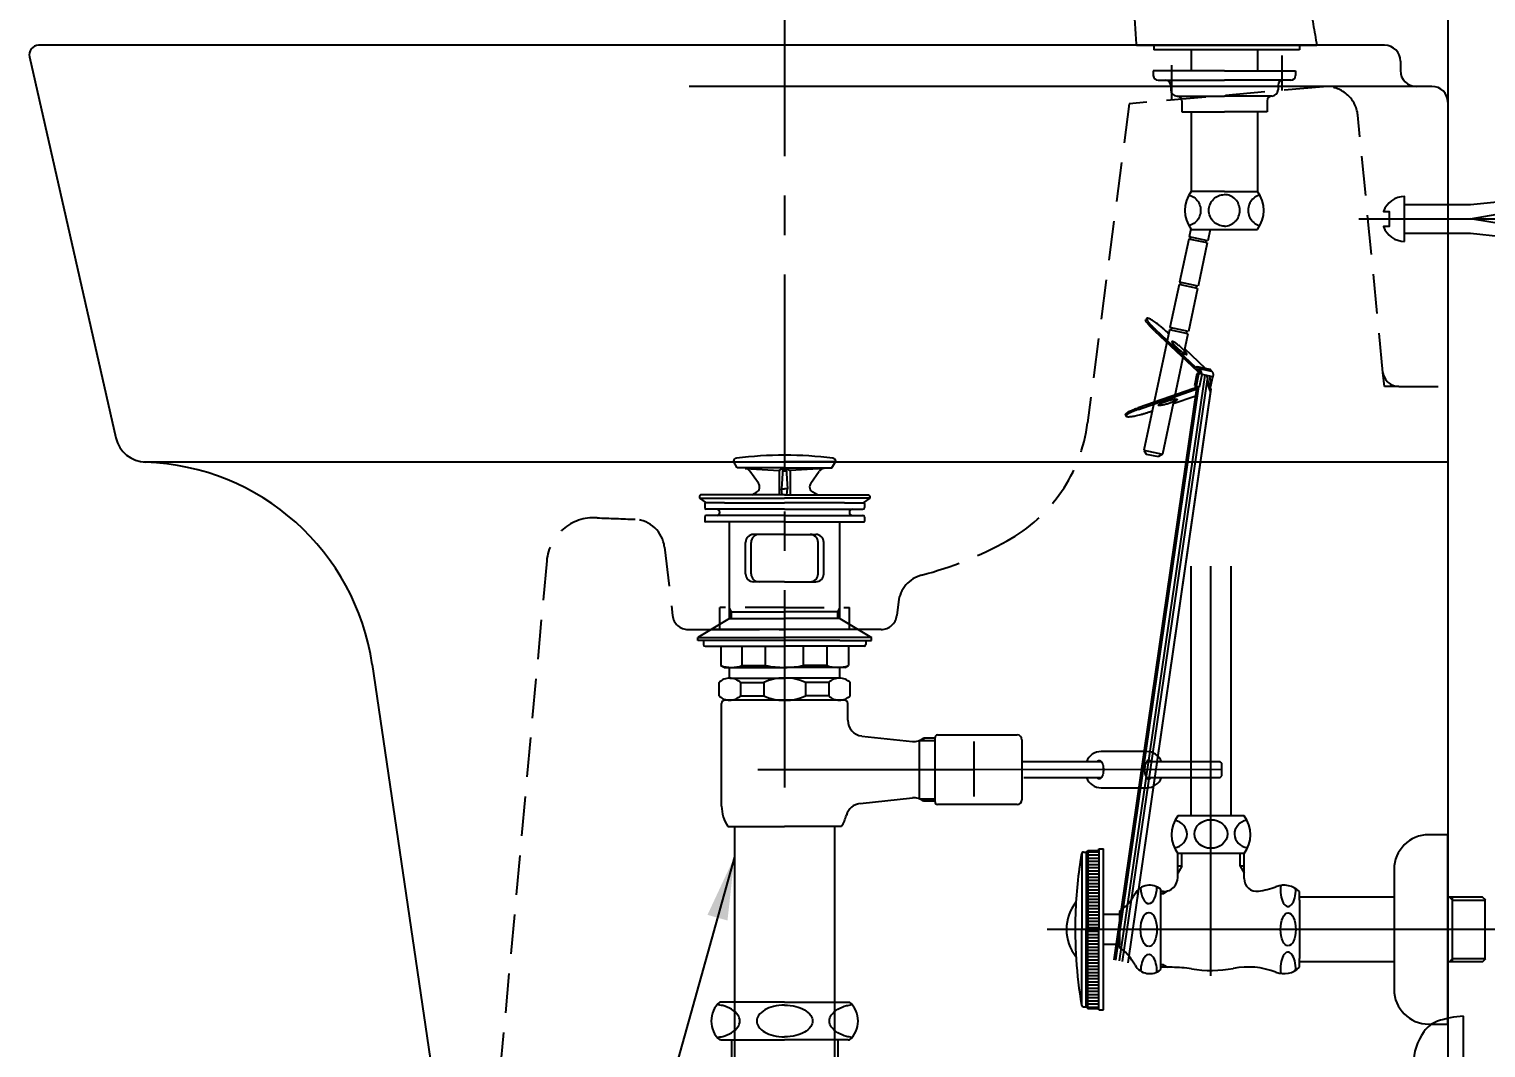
# Model space of a CAD drawing. Extents: x 0 to 3100, y 0 to 2100.
# Drawn here: x 1912.4 to 2373.7, y 681.7 to 1004.3 of the extents above; entities that cross this region are included whole.
import ezdxf

# ---------------------------------------------------------------- set-up
doc = ezdxf.new("R2010")
doc.units = 0
doc.header["$LTSCALE"] = 50
doc.header["$MEASUREMENT"] = 0
doc.linetypes.add('CENTER', pattern=[2, 1.25, -0.25, 0.25, -0.25])
doc.linetypes.add('HIDDEN', pattern=[0.375, 0.25, -0.125])
doc.layers.get('0').update_dxf_attribs({"linetype": 'CONTINUOUS'})
doc.layers.get('DEFPOINTS').update_dxf_attribs({"linetype": 'CONTINUOUS'})
for name, color, linetype in [('1', 2, 'CENTER'), ('2', 2, 'HIDDEN'), ('3', 3, 'CONTINUOUS'), ('4', 4, 'CONTINUOUS'), ('6', 6, 'CONTINUOUS'), ('7', 7, 'CONTINUOUS')]:
    doc.layers.add(name, color=color, linetype=linetype)
doc.styles.get("Standard").update_dxf_attribs({"font": 'NanumGothic.ttf'})
doc.dimstyles.get("Standard").update_dxf_attribs({"dimtxt": 2.5, "dimasz": 2, "dimexe": 2, "dimexo": 1, "dimgap": 1.5, "dimtad": 1, "dimdec": 0, "dimlfac": 10, "dimrnd": 0.5, "dimzin": 0, "dimdsep": 46, "dimtxsty": 'Standard', "dimcen": 0, "dimclrt": 2, "dimadec": 0, "dimazin": 0, "dimtfac": 1, "dimtdec": 0, "dimtmove": 0, "dimatfit": 3, "dimfxl": 0, "dimtolj": 1, "dimtzin": 0, "dimarcsym": 0})

# ---------------------------------------------------------------- blocks, each defined once
blk = doc.blocks.new('A$C08D15A47')
at = {"color": 3}
for p, q in [((347.37, 260.07), (279.13, 143.51)), ((435.07, 260.07), (347.37, 260.07))]:
    blk.add_line(p, q, dxfattribs=at)
at = {"layer": '1', "color": 3}
blk.add_solid([(282.01, 141.83), (276.25, 145.19), (269.02, 126.25)], dxfattribs=at)
at = {"layer": '4'}
for p, q in [((6.68, 147.37), (2.39, 147.37)), ((6.68, 147.37), (2.39, 147.37)), ((22.93, 147.37), (6.68, 147.37)), ((22.93, 147.37), (6.68, 147.37)), ((22.93, 147.37), (39.18, 147.37)), ((22.93, 147.37), (39.18, 147.37)), ((39.18, 147.37), (43.47, 147.37)), ((39.18, 147.37), (43.47, 147.37)), ((237.93, 77.87), (237.93, 142.87)), ((2.78, 135.37), (2.39, 135.37)), ((2.78, 135.37), (22.93, 135.37)), ((6.13, 135.37), (6.13, 95.59)), ((43.08, 135.37), (22.93, 135.37)), ((39.73, 135.37), (39.73, 95.59)), ((43.08, 135.37), (43.47, 135.37)), ((221.95, 126.25), (135.16, 126.25)), ((221.95, 127.77), (221.95, 110.37)), ((264.02, 126.25), (237.93, 126.25)), ((264.02, 94.5), (264.02, 126.25)), ((266.02, 110.37), (135.16, 110.37)), ((221.95, 92.98), (221.95, 110.37)), ((6.13, 95.59), (22.93, 95.59)), ((7.06, 53.37), (7.06, 93.95)), ((39.73, 95.59), (22.93, 95.59)), ((38.81, 70.77), (38.81, 93.95)), ((221.95, 94.5), (135.16, 94.5)), ((264.02, 94.5), (237.93, 94.5)), ((38.81, 70.77), (38.81, 53.37)), ((81.6, 71.07), (77.31, 71.07)), ((97.85, 71.07), (81.6, 71.07)), ((97.85, 71.07), (97.93, 71.07)), ((97.93, 53.37), (97.93, 72.04)), ((98.01, 71.07), (97.93, 71.07)), ((98.01, 71.07), (114.26, 71.07)), ((114.26, 71.07), (118.55, 71.07)), ((77.7, 59.07), (97.85, 59.07)), ((81.13, 59.07), (81.13, 58.37)), ((82.06, 53.37), (82.06, 56.82)), ((118.16, 59.07), (98.01, 59.07)), ((113.81, 53.37), (113.81, 59.07))]:
    blk.add_line(p, q, dxfattribs=at)
for points in [[(8.74, 141.37, 0.155217), (8.15, 143.23, 0.106747), (6.09, 145.12, 0.073043), (3.32, 146.24, 0.028511), (1.59, 146.56, 0.059523)], [(14.65, 143.11, 0.32729), (14.65, 139.64, 0.106373), (16.67, 137.84, 0.071219), (19.37, 136.79, 0.057537), (22.93, 136.37, 0.057537)], [(22.93, 146.37, 0.057537), (19.37, 145.96, 0.071219), (16.67, 144.91, 0.106373), (14.65, 143.11, 0.159483)], [(22.93, 146.37, 0.057537), (19.37, 145.96, 0.071219), (16.67, 144.91, 0.106373), (14.65, 143.11, 0.159483)], [(22.93, 146.37, -0.057537), (26.49, 145.96, -0.071219), (29.19, 144.91, -0.106373), (31.21, 143.11, -0.159483)], [(22.93, 146.37, -0.057537), (26.49, 145.96, -0.071219), (29.19, 144.91, -0.106373), (31.21, 143.11, -0.159483)], [(31.21, 143.11, -0.32729), (31.21, 139.64, -0.106373), (29.19, 137.84, -0.071219), (26.49, 136.79, -0.057537), (22.93, 136.37, -0.057537)], [(37.13, 141.37, -0.155217), (37.72, 143.23, -0.106747), (39.78, 145.12, -0.073043), (42.55, 146.24, -0.028511), (44.28, 146.56, -0.059523)], [(1.59, 136.19, 0.028511), (3.32, 136.51, 0.073043), (6.09, 137.63, 0.106747), (8.15, 139.52, 0.155217), (8.74, 141.37, 0.155217)], [(44.28, 136.19, -0.028511), (42.55, 136.51, -0.073043), (39.78, 137.63, -0.106747), (37.72, 139.52, -0.155217), (37.13, 141.37, -0.155217)], [(83.66, 65.07, 0.155217), (83.07, 66.93, 0.106747), (81.01, 68.82, 0.073043), (78.24, 69.94, 0.028511), (76.51, 70.26, 0.059523)], [(97.93, 70.07, 0.05879), (94.3, 69.66, 0.071219), (91.6, 68.61, 0.106373), (89.57, 66.81, 0.159483)], [(97.93, 70.07, -0.05879), (101.57, 69.66, -0.071219), (104.27, 68.61, -0.106373), (106.29, 66.81, -0.159483)], [(112.21, 65.07, -0.155217), (112.8, 66.93, -0.106747), (114.86, 68.82, -0.073043), (117.63, 69.94, -0.028511), (119.36, 70.26, -0.059523)], [(76.51, 59.89, 0.028511), (78.24, 60.21, 0.073043), (81.01, 61.33, 0.106747), (83.07, 63.22, 0.155217), (83.66, 65.07, 0.155217)], [(89.57, 66.81, 0.32729), (89.57, 63.34, 0.106373), (91.6, 61.54, 0.071219), (94.3, 60.49, 0.057537), (97.85, 60.07, 0.057537)], [(106.29, 66.81, -0.32729), (106.29, 63.34, -0.106373), (104.27, 61.54, -0.071219), (101.57, 60.49, -0.057537), (98.01, 60.07, -0.057537)], [(119.36, 59.89, -0.028511), (117.63, 60.21, -0.073043), (114.86, 61.33, -0.106747), (112.8, 63.22, -0.155217), (112.21, 65.07, -0.155217)]]:
    blk.add_lwpolyline(points, format="xyb", dxfattribs=at)
for centre, radius, start, end in [((7.68, 141.37), 8, 131.4096, 228.5904), ((38.18, 141.37), 8, 311.4096, 48.5904), ((233.28, 131.95), 10, 111.1927, 142.8035), ((239.43, 112.91), 30, 92.866, 109.0071), ((241.93, 126.87), 20, 146.2077, 177.4359), ((135.16, 72.87), 53.38, 90, 181.9326), ((135.16, 72.87), 37.5, 90, 180.654), ((7.13, 95.59), 1, 180, 238.7026), ((6.13, 93.95), 0.925, 0, 58.7026), ((39.73, 93.95), 0.925, 121.2974, 180), ((38.73, 95.59), 1, 301.2974, 0), ((135.16, 72.87), 21.62, 90, 184.7747), ((241.93, 93.87), 20, 182.5641, 213.7923), ((233.28, 88.8), 10, 217.1965, 248.8073), ((239.43, 107.84), 30, 250.9929, 267.134), ((82.6, 65.07), 8, 131.4096, 228.5904), ((113.26, 65.07), 8, 311.4096, 48.5904), ((65.09, 47.78), 19.22, 28.0637, 33.4561), ((60.43, 53.37), 53.38, 180, 314.9403), ((60.43, 53.37), 37.5, 180, 0), ((60.43, 53.37), 21.62, 180, 320.796), ((60.43, 53.37), 21.62, 320.796, 0), ((60.43, 53.37), 53.38, 314.9403, 0)]:
    blk.add_arc(centre, radius, start, end, dxfattribs=at)
at = {"layer": '1', "color": 2, "insert": (388.82, 278.36), "char_height": 20, "attachment_point": 5}
blk.add_mtext('%%c32', dxfattribs=at)
blk = doc.blocks.new('A$C199A413F')
at = {"layer": '1'}
blk.add_line((50.83, 143.41), (4.17, 143.41), dxfattribs=at)
at = {"layer": '3'}
for p, q in [((12.5, 194.6), (11.27, 196.73)), ((11.39, 196.53), (27.5, 196.53)), ((27.5, 194.6), (12.5, 194.6)), ((15.02, 194.42), (25.75, 193.71)), ((27.5, 194.6), (25.75, 193.71)), ((26.98, 194.34), (26.55, 187.93)), ((43.61, 196.53), (27.5, 196.53)), ((27.5, 194.6), (29.25, 193.71)), ((27.5, 194.6), (42.5, 194.6)), ((28.02, 194.34), (28.45, 187.93)), ((39.98, 194.42), (29.25, 193.71)), ((42.5, 194.6), (43.73, 196.73)), ((19.23, 189.72), (16.51, 193.57)), ((25.75, 193.71), (25.75, 186)), ((29.25, 193.71), (29.25, 186)), ((35.77, 189.72), (38.49, 193.57)), ((0.5, 185.6), (0.5, 185)), ((0.5, 185), (27.5, 185)), ((0.5, 185), (2.64, 183.5)), ((10.2, 186), (0.9, 186)), ((27.5, 186), (10.2, 186)), ((17.14, 186), (18.59, 186.84)), ((26.55, 187.95), (27.5, 187.95)), ((26.75, 186), (26.55, 187.95)), ((28.45, 187.95), (27.5, 187.95)), ((27.5, 186), (44.8, 186)), ((54.5, 185), (27.5, 185)), ((28.25, 186), (28.45, 187.95)), ((37.86, 186), (36.41, 186.84)), ((44.8, 186), (54.1, 186)), ((54.5, 185), (52.36, 183.5)), ((54.5, 185.6), (54.5, 185)), ((2.2, 183.3), (2.2, 182)), ((8.5, 183.5), (2.4, 183.5)), ((27.5, 181.5), (2.7, 181.5)), ((8.5, 183.5), (27.5, 183.5)), ((46.5, 183.5), (27.5, 183.5)), ((27.5, 181.5), (52.3, 181.5)), ((46.5, 183.5), (52.6, 183.5)), ((52.8, 183.3), (52.8, 182)), ((2.2, 179), (2.2, 177.7)), ((27.5, 177.5), (2.4, 177.5)), ((27.5, 179.5), (2.7, 179.5)), ((10, 146.91), (10, 177.5)), ((27.5, 179.5), (52.3, 179.5)), ((27.5, 177.5), (52.6, 177.5)), ((45, 146.91), (45, 177.5)), ((52.8, 179), (52.8, 177.7)), ((15.13, 161), (15.13, 171)), ((16.89, 161), (16.89, 171)), ((27.5, 173.5), (17.63, 173.5)), ((27.5, 173.5), (37.37, 173.5)), ((38.11, 161), (38.11, 171)), ((39.87, 161), (39.87, 171)), ((27.5, 158.5), (17.63, 158.5)), ((27.5, 158.5), (37.37, 158.5)), ((10.7, 149), (10, 150.21)), ((10, 149), (27.5, 149)), ((10.7, 146.91), (10.7, 149)), ((45, 149), (27.5, 149)), ((44.3, 149), (45, 150.21)), ((44.3, 146.91), (44.3, 149)), ((10, 146.91), (0, 140.91)), ((10, 146.91), (27.5, 146.91)), ((45, 146.91), (27.5, 146.91)), ((45, 146.91), (55, 140.91)), ((0, 140.91), (27.5, 140.91)), ((0, 139.91), (0, 140.91)), ((10, 139.91), (0, 139.91)), ((1.81, 139.91), (1.81, 138.61)), ((45, 139.91), (10, 139.91)), ((55, 140.91), (27.5, 140.91)), ((45, 139.91), (55, 139.91)), ((53.19, 139.91), (53.19, 138.61)), ((55, 139.91), (55, 140.91)), ((2.31, 138.11), (7.31, 138.11)), ((7.31, 138.11), (27.5, 138.11)), ((7.31, 138.11), (7.31, 131.98)), ((14.08, 131.98), (14.08, 138.11)), ((21.48, 131.98), (21.48, 138.11)), ((47.69, 138.11), (27.5, 138.11)), ((33.52, 131.98), (33.52, 138.11)), ((40.92, 131.98), (40.92, 138.11)), ((52.69, 138.11), (47.69, 138.11)), ((47.69, 138.11), (47.69, 131.98)), ((8.31, 131.41), (7.31, 131.98)), ((8.31, 131.41), (9.71, 131.41)), ((9.71, 131.41), (27.5, 131.41)), ((10, 127.99), (10, 131.41)), ((14.08, 131.98), (21.48, 131.98)), ((45.29, 131.41), (27.5, 131.41)), ((40.92, 131.98), (33.52, 131.98)), ((45, 127.99), (45, 131.41)), ((46.69, 131.41), (45.29, 131.41)), ((46.69, 131.41), (47.69, 131.98)), ((6.76, 122.44), (6.76, 126.56)), ((10.14, 128), (27.26, 128)), ((13.53, 126.56), (13.53, 122.44)), ((13.53, 126.56), (20.93, 126.56)), ((20.93, 126.56), (20.93, 122.44)), ((44.86, 128), (27.74, 128)), ((41.47, 126.56), (34.07, 126.56)), ((34.07, 126.56), (34.07, 122.44)), ((41.47, 126.56), (41.47, 122.44)), ((48.24, 122.44), (48.24, 126.56)), ((7.5, 87.4), (7.5, 120)), ((27.5, 121), (8.5, 121)), ((13.53, 122.44), (20.93, 122.44)), ((44.86, 121), (27.5, 121)), ((41.47, 122.44), (34.07, 122.44)), ((44.3, 121), (44.86, 121)), ((44.86, 121), (45.26, 121)), ((46.5, 121), (45, 121)), ((47.5, 114.64), (47.5, 120)), ((51.97, 109.66), (68, 107.95)), ((70.03, 108.2), (75.14, 108.2)), ((70.17, 89.75), (70.17, 108.25)), ((71.5, 109), (71.5, 108.2)), ((75.16, 109), (71.5, 109)), ((75.14, 108.2), (75.14, 109.2)), ((75.14, 88.8), (75.14, 108.2)), ((75.94, 110), (101.14, 110)), ((87.5, 90.46), (87.5, 107.9)), ((102.64, 108.5), (102.64, 102.73)), ((121.87, 101.51), (102.43, 101.5)), ((102.64, 102.73), (102.64, 89.5)), ((127.82, 101.51), (121.87, 101.51)), ((138.84, 104.76), (127.78, 104.76)), ((142.13, 104.76), (138.84, 104.76)), ((165.45, 101.52), (142.09, 101.51)), ((165.95, 101.02), (165.45, 101.52)), ((87.5, 99), (19, 98.98)), ((165.95, 99.02), (87.5, 99)), ((165.45, 96.52), (165.95, 97.02)), ((165.95, 97.02), (165.95, 101.02)), ((103.23, 96.5), (127.82, 96.51)), ((127.78, 93.26), (139.11, 93.26)), ((139.11, 93.26), (142.13, 93.26)), ((142.09, 96.51), (165.45, 96.52)), ((51.37, 88.27), (68, 90.05)), ((70.17, 89.75), (75.14, 89.75)), ((71.5, 89), (71.5, 89.8)), ((75.16, 89), (71.5, 89)), ((101.14, 88), (75.94, 88)), ((9.5, 81), (27.5, 81)), ((11.63, 81), (11.63, 0)), ((45.5, 81), (27.5, 81)), ((43.38, 0), (43.38, 81)), ((11.63, 0), (43.38, 0))]:
    blk.add_line(p, q, dxfattribs=at)
for points in [[(126.44, 101.51, -0.044238), (126.7, 101.79, -0.189273), (127.13, 101.96, -0.189273), (127.57, 101.79, -0.101059), (128.06, 101.1, -0.059302), (128.34, 100.21, -0.045722), (128.45, 99.01, -0.045722)], [(143.46, 101.51, 0.044238), (143.21, 101.79, 0.189273), (142.78, 101.96, 0.189273), (142.34, 101.79, 0.101059), (141.84, 101.1, 0.059302), (141.57, 100.21, 0.045722), (141.46, 99.01, 0.045722)], [(128.45, 99.01, -0.045722), (128.34, 97.81, -0.059302), (128.06, 96.92, -0.101059), (127.57, 96.23, -0.189273), (127.13, 96.06, -0.189273), (126.7, 96.23, -0.044238), (126.45, 96.51, -0.059302)], [(141.46, 99.01, 0.045722), (141.57, 97.81, 0.059302), (141.85, 96.93, 0.101059), (142.34, 96.23, 0.189273), (142.78, 96.06, 0.189273), (143.21, 96.23, 0.044238), (143.46, 96.51, 0.059302)]]:
    blk.add_lwpolyline(points, format="xyb", dxfattribs=at)
for centre, radius, start, end in [((27.5, 78.6), 120, 90, 97.3204), ((27.5, 78.6), 120, 82.6796, 90), ((12.35, 196.53), 1.1, 97.3204, 169.4262), ((14.87, 192.42), 2, 35.2023, 86.2618), ((40.13, 192.42), 2, 93.7382, 144.7977), ((42.65, 196.53), 1.1, 10.5738, 82.6796), ((17.59, 188.57), 2, 300, 35.2023), ((37.41, 188.57), 2, 144.7977, 240), ((0.9, 185.6), 0.4, 90, 180), ((54.1, 185.6), 0.4, 0, 90), ((2.4, 183.3), 0.2, 90, 180), ((2.7, 182), 0.5, 180, 270), ((6, 180.5), 1, 270, 90), ((49, 180.5), 1, 90, 270), ((52.3, 182), 0.5, 270, 0), ((52.6, 183.3), 0.2, 0, 90), ((2.7, 179), 0.5, 90, 180), ((2.4, 177.7), 0.2, 180, 270), ((52.3, 179), 0.5, 0, 90), ((52.6, 177.7), 0.2, 270, 0), ((17.63, 171), 2.5, 90, 180), ((19.39, 171), 2.5, 90, 180), ((35.61, 171), 2.5, 0, 90), ((37.37, 171), 2.5, 0, 90), ((17.63, 161), 2.5, 180, 270), ((19.39, 161), 2.5, 180, 270), ((35.61, 161), 2.5, 270, 0), ((37.37, 161), 2.5, 270, 0), ((2.31, 138.61), 0.5, 180, 270), ((52.69, 138.61), 0.5, 270, 0), ((10.7, 141.58), 10.18, 250.5679, 289.4321), ((27.31, 160.86), 29.46, 258.5956, 270.3737), ((27.69, 160.86), 29.46, 269.6263, 281.4044), ((44.3, 141.58), 10.18, 250.5679, 289.4321), ((10.14, 123.29), 4.7, 43.9409, 136.0591), ((27.03, 114.4), 13.61, 89.0643, 116.6472), ((27.97, 114.4), 13.61, 63.3528, 90.9357), ((44.86, 123.29), 4.7, 43.9409, 136.0591), ((10.14, 125.71), 4.7, 223.9409, 316.0591), ((8.5, 120), 1, 90, 180), ((27.03, 134.6), 13.61, 243.3528, 270.9357), ((27.97, 134.6), 13.61, 269.0643, 296.6472), ((44.86, 125.71), 4.7, 223.9409, 316.0591), ((46.5, 120), 1, 0, 90), ((52.5, 114.64), 5, 180, 263.8845), ((68.41, 112.93), 5, 265.3322, 308.1927), ((75.94, 109.2), 0.8, 90, 180), ((101.14, 108.5), 1.5, 0, 90), ((127.78, 99.76), 5, 90.0143, 159.527), ((142.13, 99.76), 5, 20.5016, 90.0143), ((127.78, 98.26), 5, 200.5016, 270.0143), ((142.13, 98.26), 5, 270.0143, 339.527), ((51.9, 83.3), 5, 96.1155, 165.0405), ((68.41, 85.07), 5, 51.8073, 94.6678), ((75.94, 88.8), 0.8, 180, 270), ((101.14, 89.5), 1.5, 270, 0), ((20.49, 87.95), 13, 182.42, 212.3), ((34.51, 87.95), 13, 327.7, 345.0405)]:
    blk.add_arc(centre, radius, start, end, dxfattribs=at)
blk = doc.blocks.new('*D48')
at = {"color": 3, "lineweight": -2}
for p, q in [((2406.44, 944.21), (2597.99, 944.21)), ((2587.99, 924.21), (2587.99, 612.57)), ((2587.99, 259.21), (2587.99, 570.86)), ((2369.67, 239.21), (2597.99, 239.21))]:
    blk.add_line(p, q, dxfattribs=at)
at = {"color": 3}
for points in [[(2584.66, 924.21), (2591.33, 924.21), (2587.99, 944.21)], [(2584.66, 259.21), (2591.33, 259.21), (2587.99, 239.21)]]:
    blk.add_solid(points, dxfattribs=at)
at = {"layer": 'DEFPOINTS', "color": 0}
for p in [(2398.44, 944.21), (2587.99, 944.21), (2361.67, 239.21)]:
    blk.add_point(p, dxfattribs=at)
at = {"color": 2, "insert": (2587.99, 591.71), "char_height": 20, "attachment_point": 5}
blk.add_mtext('\\A1;705', dxfattribs=at)

msp = doc.modelspace()

# ---------------------------------------------------------------- linework, layer by layer
for p, q in [((2341.67049, 999.21417), (1915.42882, 999.21417)), ((1912.50342, 995.5493), (1939.91171, 874.95282)), ((2346.67049, 994.21417), (2346.67049, 991.21417)), ((2356.67049, 986.21417), (2121.45632, 986.21417)), ((2361.67049, 981.21417), (2361.67049, 674.20397)), ((2333.54248, 944.21417), (2388.19686, 944.21417)), ((2361.67049, 867.21417), (1948.71396, 867.21417)), ((2021.09519, 803.12622), (2045.30689, 638.4867))]:
    msp.add_line(p, q)
at = {"ltscale": 0.5}
for p, q in [((2268.60638, 999.21417), (2268.60638, 997.73564)), ((2314.7346, 999.21417), (2314.7346, 997.73564))]:
    msp.add_line(p, q, dxfattribs=at)
msp.add_lwpolyline([(2347.97069, 937.12486), (2347.97069, 951.30347, 0.316316832), (2341.29999, 946.61417), (2343.08286, 946.61417), (2343.08286, 941.81417), (2341.29999, 941.81417, 0.316316832)], format="xyb", close=True)
msp.add_lwpolyline([(2347.97069, 939.71417), (2363.77687, 939.71417), (2368.84898, 939.71417), (2388.46822, 937.57747), (2388.13848, 941.08232), (2368.84898, 944.21417), (2388.13848, 947.6086), (2388.79795, 950.75088), (2368.84898, 948.71417), (2363.77687, 948.71417), (2347.97069, 948.71417)])
for centre, radius, start, end in [((1915.42882, 996.21417), 3, 90, 192.8042661), ((2341.67049, 994.21417), 5, 0, 90), ((2351.67049, 991.21417), 5, 180, 270), ((2356.67049, 981.21417), 5, 0, 90), ((1949.66304, 877.16903), 10, 192.8042661, 268.1326486), ((1946.89326, 792.21417), 75, 8.3658861, 88.1326486)]:
    msp.add_arc(centre, radius, start, end)
at = {"layer": '1', "color": 1, "linetype": 'ByBlock'}
msp.add_line((2361.67049, 1139.21417), (2361.67049, 239.21417), dxfattribs=at)
at = {"layer": '1', "color": 1}
msp.add_line((2151.67049, 1026.61549), (2151.67049, 758.83917), dxfattribs=at)
at = {"layer": '1', "color": 7, "linetype": 'Continuous'}
msp.add_line((2314.7346, 997.73564), (2268.60638, 997.73564), dxfattribs=at)
for points, knots in [([(2306.67931, 1083.3706), (2306.81299, 1082.08325), (2307.0092, 1080.23416), (2307.27363, 1077.82397), (2307.43097, 1076.41978), (2307.55889, 1075.29667), (2307.68823, 1074.17372), (2307.85262, 1072.77035), (2308.05448, 1071.08686), (2308.26114, 1069.40395), (2308.47282, 1067.72167), (2308.90666, 1064.35842), (2309.59831, 1059.31881), (2310.45053, 1053.73146), (2311.09765, 1049.82839), (2311.48204, 1047.60057), (2311.87189, 1045.37369), (2312.3653, 1042.59117), (2313.56928, 1035.91666), (2315.4303, 1025.91498), (2317.48362, 1014.79925), (2319.04996, 1005.89295), (2319.83693, 1001.44048), (2320.22996, 999.21417)], [0, 0, 0, 0, 0.045535933, 0.065420601, 0.085305269, 0.095247603, 0.105189937, 0.125074605, 0.144959274, 0.164843942, 0.18472861, 0.204613278, 0.28415195, 0.363690622, 0.403459958, 0.423344626, 0.443229294, 0.48299863, 0.522767967, 0.681845311, 0.840922656, 0.920461328, 1, 1, 1, 1]), ([(2263.11104, 999.21417), (2262.96841, 1001.36159), (2262.68314, 1005.65644), (2262.11262, 1014.24613), (2261.39947, 1024.98324), (2260.75758, 1034.64665), (2260.33046, 1041.08897), (2260.15254, 1043.77327), (2260.01017, 1045.92071), (2259.86737, 1048.06813), (2259.62906, 1051.61987), (2259.42011, 1054.63433), (2259.28328, 1056.57511)], [0, 0, 0, 0, 0.112308708, 0.224617416, 0.449234832, 0.673852248, 0.730006602, 0.786160956, 0.814238133, 0.84231531, 0.898469664, 1, 1, 1, 1]), ([(2263.11103, 999.21417), (2263.11104, 999.21417), (2263.15367, 999.21417), (2263.32383, 999.21417), (2263.48324, 999.21417), (2263.75304, 999.21417), (2263.95374, 999.21417), (2264.3593, 999.21417), (2265.09213, 999.21417), (2266.20992, 999.21417), (2267.55539, 999.21417), (2269.11791, 999.21417), (2270.88369, 999.21417), (2272.8383, 999.21417), (2275.67421, 999.21417), (2278.82063, 999.21417), (2282.20062, 999.21417), (2284.39305, 999.21417), (2286.18406, 999.21417), (2287.99611, 999.21417), (2291.21219, 999.21417), (2294.94506, 999.21417), (2298.62952, 999.21417), (2302.24433, 999.21417), (2306.56193, 999.21417), (2311.19738, 999.21417), (2315.0728, 999.21417), (2317.5094, 999.21417), (2318.73294, 999.21417), (2319.2875, 999.21417), (2319.97227, 999.21417), (2320.22995, 999.21417), (2320.22997, 999.21417)], [0, 0, 0, 0, 0.031250001, 0.031250001, 0.062500002, 0.070312502, 0.078125002, 0.093750003, 0.125000004, 0.156250004, 0.187500005, 0.218750006, 0.250000007, 0.281250008, 0.312500009, 0.375000011, 0.406250011, 0.437500012, 0.453125013, 0.468750013, 0.500000014, 0.562500016, 0.593750017, 0.625000018, 0.687500019, 0.750000021, 0.812500023, 0.875000025, 0.906250026, 0.921875026, 0.937500027, 1, 1, 1, 1])]:
    msp.add_open_spline(points, degree=3, knots=knots, dxfattribs=at)
at = {"layer": '2'}
for p, q in [((2274.17049, 992.90982), (2274.17049, 981.86831)), ((2309.17049, 995.9533), (2309.17049, 984.91179)), ((2361.67049, 991.21417), (2361.67049, 891.21417)), ((2322.36528, 986.05916), (2260.81498, 980.70696)), ((2260.81498, 980.70696), (2247.62797, 879.60652)), ((2341.15817, 895.6391), (2333.18397, 977.07134)), ((2341.67049, 891.21417), (2341.15817, 895.6391)), ((2346.12499, 891.21417), (2341.67049, 891.21417)), ((2346.12499, 891.21417), (2361.67049, 891.21417)), ((2113.61739, 840.30022), (2116.15332, 818.63294)), ((2076.3304, 835.96497), (2057.67049, 632.04633)), ((2151.67049, 821.21417), (2131.17049, 821.21417)), ((2131.17049, 814.21417), (2131.17049, 821.21417)), ((2151.67049, 821.21417), (2172.17049, 821.21417)), ((2172.17049, 814.21417), (2172.17049, 821.21417)), ((2187.68938, 822.91967), (2187.18766, 818.63294)), ((2121.11942, 814.21417), (2131.17049, 814.21417)), ((2131.17049, 814.21417), (2151.67049, 814.21417)), ((2172.17049, 814.21417), (2151.67049, 814.21417)), ((2182.22156, 814.21417), (2172.17049, 814.21417))]:
    msp.add_line(p, q, dxfattribs=at)
for centre, radius, start, end in [((2323.23158, 976.09676), 10, 5.5928171, 94.9697407), ((2346.12499, 896.21417), 5, 186.6043909, 270), ((2198.04795, 886.07348), 50, 298.8357775, 352.568592), ((2091.26799, 834.59808), 15, 86.2197899, 174.7716171), ((2242.19833, 4732.07123), 3885.40006, 267.78835051, 267.96594133), ((2103.68519, 839.13776), 10, 6.6755031, 86.5232046), ((2164.55065, 946.91481), 119.45313, 284.8012295, 298.8357775), ((2197.62159, 821.75721), 10, 104.8012295, 173.3244969), ((2121.11942, 819.21417), 5, 186.6755031, 270), ((2182.22156, 819.21417), 5, 270, 353.3244969)]:
    msp.add_arc(centre, radius, start, end, dxfattribs=at)
at = {"layer": '6'}
for p, q in [((2280.32049, 834.21417), (2280.32049, 755.21417)), ((2286.67049, 704.50162), (2286.67049, 834.21417)), ((2293.02049, 834.21417), (2293.02049, 755.21417)), ((2293.02049, 755.21417), (2276.17049, 755.21417)), ((2297.17049, 755.21417), (2293.02049, 755.21417)), ((2361.67049, 749.21417), (2355.67049, 749.21417)), ((2361.67049, 689.21417), (2361.67049, 749.21417)), ((2245.75531, 743.21417), (2245.75531, 719.21417)), ((2246.34674, 743.71417), (2247.17049, 743.71417)), ((2247.17049, 743.71417), (2247.67049, 744.21417)), ((2247.17049, 743.71417), (2247.17049, 719.21417)), ((2247.67049, 744.21417), (2247.67049, 719.21417)), ((2247.67049, 744.21417), (2250.87049, 744.21417)), ((2247.67049, 743.80269), (2251.17049, 743.80269)), ((2247.67049, 742.80269), (2251.17049, 742.80269)), ((2251.17049, 744.71417), (2252.67049, 744.71417)), ((2251.17049, 744.51417), (2251.17049, 744.71417)), ((2251.17049, 744.51417), (2251.17049, 719.21417)), ((2252.67049, 743.71417), (2252.67049, 744.71417)), ((2252.67049, 719.21417), (2252.67049, 743.71417)), ((2276.17049, 735.71417), (2276.17049, 743.21417)), ((2297.17049, 743.21417), (2276.17049, 743.21417)), ((2277.42049, 739.21417), (2277.42049, 743.21417)), ((2295.92049, 739.21417), (2295.92049, 743.21417)), ((2297.17049, 735.30254), (2297.17049, 743.21417)), ((2247.67049, 741.80269), (2251.17049, 741.80269)), ((2247.67049, 740.80269), (2251.17049, 740.80269)), ((2247.67049, 739.80269), (2251.17049, 739.80269)), ((2247.67049, 738.80269), (2251.17049, 738.80269)), ((2277.42049, 739.21417), (2276.17049, 739.21417)), ((2277.42049, 739.21417), (2276.17049, 737.0491)), ((2297.17049, 739.21417), (2295.92049, 739.21417)), ((2295.92049, 739.21417), (2297.17049, 737.0491)), ((2344.67049, 738.21417), (2344.67049, 700.21417)), ((2247.67049, 737.80269), (2251.17049, 737.80269)), ((2247.67049, 736.80269), (2251.17049, 736.80269)), ((2247.67049, 735.80269), (2251.17049, 735.80269)), ((2247.67049, 734.80269), (2251.17049, 734.80269)), ((2247.67049, 733.80269), (2251.17049, 733.80269)), ((2247.67049, 732.80269), (2251.17049, 732.80269)), ((2247.67049, 731.80269), (2251.17049, 731.80269)), ((2247.67049, 730.80269), (2251.17049, 730.80269)), ((2247.67049, 729.80269), (2251.17049, 729.80269)), ((2262.64368, 730.53568), (2262.09132, 729.57896)), ((2270.7571, 731.21417), (2270.7571, 731.93488)), ((2270.7571, 707.21417), (2270.7571, 731.21417)), ((2271.67049, 731.21417), (2270.7571, 731.21417)), ((2271.67049, 730.46417), (2270.7571, 730.46417)), ((2271.67049, 730.46417), (2272.96953, 731.40575)), ((2271.67049, 730.46417), (2271.67049, 731.21417)), ((2344.67049, 729.46417), (2314.67049, 729.46417)), ((2314.67162, 728.46529), (2314.67162, 731.21306)), ((2372.67049, 729.46417), (2361.67049, 729.46417)), ((2363.17049, 728.46417), (2362.17049, 729.46417)), ((2363.17049, 708.96417), (2363.17049, 729.46417)), ((2373.67049, 728.46417), (2372.67049, 729.46417)), ((2247.67049, 728.80269), (2251.17049, 728.80269)), ((2247.67049, 727.80269), (2251.17049, 727.80269)), ((2247.67049, 726.80269), (2251.17049, 726.80269)), ((2247.67049, 725.80269), (2251.17049, 725.80269)), ((2247.67049, 724.80269), (2251.17049, 724.80269)), ((2257.7571, 724.94651), (2257.7571, 723.96417)), ((2314.67049, 728.46417), (2314.67049, 709.96417)), ((2361.67049, 728.84721), (2361.67049, 709.58178)), ((2363.17049, 728.46417), (2373.67049, 728.46417)), ((2373.54621, 709.96417), (2373.54621, 728.46417)), ((2247.67049, 723.80269), (2251.17049, 723.80269)), ((2247.67049, 722.80269), (2251.17049, 722.80269)), ((2247.67049, 721.80269), (2251.17049, 721.80269)), ((2247.67049, 720.80269), (2251.17049, 720.80269)), ((2247.67049, 719.80269), (2251.17049, 719.80269)), ((2257.7571, 723.96417), (2252.67049, 723.96417)), ((2257.7571, 723.96417), (2257.7571, 714.46417)), ((2385.20603, 719.21417), (2234.78841, 719.21417)), ((2245.75531, 695.21417), (2245.75531, 719.21417)), ((2247.17049, 694.71417), (2247.17049, 719.21417)), ((2247.67049, 694.21417), (2247.67049, 719.21417)), ((2247.67049, 718.62565), (2251.17049, 718.62565)), ((2247.67049, 717.62565), (2251.17049, 717.62565)), ((2247.67049, 716.62565), (2251.17049, 716.62565)), ((2247.67049, 715.62565), (2251.17049, 715.62565)), ((2251.17049, 693.91417), (2251.17049, 719.21417)), ((2252.67049, 693.71417), (2252.67049, 719.21417)), ((2247.67049, 714.62565), (2251.17049, 714.62565)), ((2247.67049, 713.62565), (2251.17049, 713.62565)), ((2247.67049, 712.62565), (2251.17049, 712.62565)), ((2247.67049, 711.62565), (2251.17049, 711.62565)), ((2247.67049, 710.62565), (2251.17049, 710.62565)), ((2257.7571, 714.46417), (2252.67049, 714.46417)), ((2257.7571, 713.48182), (2257.7571, 714.46417)), ((2247.67049, 709.62565), (2251.17049, 709.62565)), ((2247.67049, 708.62565), (2251.17049, 708.62565)), ((2247.67049, 707.62565), (2251.17049, 707.62565)), ((2247.67049, 706.62565), (2251.17049, 706.62565)), ((2262.64368, 707.89265), (2262.09132, 708.84938)), ((2271.67049, 707.96417), (2270.7571, 707.96417)), ((2270.7571, 706.49345), (2270.7571, 707.21417)), ((2274.38229, 707.21417), (2270.7571, 707.21417)), ((2271.67049, 707.21417), (2271.67049, 707.96417)), ((2271.67049, 707.96417), (2272.96953, 707.21417)), ((2314.67049, 707.21417), (2314.67049, 709.96417)), ((2344.67049, 708.96417), (2314.67049, 708.96417)), ((2314.67049, 708.96417), (2314.67049, 708.78243)), ((2314.67049, 707.21417), (2314.67049, 708.78243)), ((2372.67049, 708.96417), (2361.67049, 708.96417)), ((2362.17049, 708.96417), (2363.17049, 709.96417)), ((2363.17049, 709.96417), (2373.67049, 709.96417)), ((2372.67049, 708.96417), (2373.67049, 709.96417)), ((2247.67049, 705.62565), (2251.17049, 705.62565)), ((2247.67049, 704.62565), (2251.17049, 704.62565)), ((2247.67049, 703.62565), (2251.17049, 703.62565)), ((2247.67049, 702.62565), (2251.17049, 702.62565)), ((2247.67049, 701.62565), (2251.17049, 701.62565)), ((2247.67049, 700.62565), (2251.17049, 700.62565)), ((2247.67049, 699.62565), (2251.17049, 699.62565)), ((2247.67049, 698.62565), (2251.17049, 698.62565)), ((2247.67049, 697.62565), (2251.17049, 697.62565)), ((2247.67049, 696.62565), (2251.17049, 696.62565)), ((2246.34674, 694.71417), (2247.17049, 694.71417)), ((2247.17049, 694.71417), (2247.67049, 694.21417)), ((2247.67049, 695.62565), (2251.17049, 695.62565)), ((2247.67049, 694.62565), (2251.17049, 694.62565)), ((2247.67049, 694.21417), (2250.87049, 694.21417)), ((2251.17049, 693.71417), (2251.17049, 693.91417)), ((2251.17049, 693.71417), (2252.67049, 693.71417)), ((2355.67049, 689.21417), (2361.67049, 689.21417))]:
    msp.add_line(p, q, dxfattribs=at)
for centre, radius, start, end in [((2284.17049, 749.21417), 10, 143.1301024, 216.8698976), ((2289.17049, 749.21417), 10, 323.1301024, 36.8698976), ((2355.67049, 738.21417), 11, 90, 180), ((2388.67049, 719.21417), 145, 170.50659, 178.0568579), ((2246.34674, 743.01417), 0.7, 90, 170.50659), ((2250.87049, 744.51417), 0.3, 270, 0), ((2271.67049, 735.71417), 4.5, 270, 0), ((2301.17049, 735.30254), 4, 180, 277.7116785), ((2249.96696, 736.57896), 14, 303.8098204, 330), ((2267.28296, 727.85719), 5.35697, 49.5694344, 150), ((2298.37566, 755.94188), 24.82771, 277.7116785, 290.9661375), ((2309.76413, 726.22141), 7, 45.4870636, 110.9661375), ((2254.92473, 719.16883), 14, 141.7859267, 179.7527285), ((2388.67049, 719.21417), 145, 178.0568579, 189.49341), ((2254.92473, 719.28967), 14, 180.2472715, 218.2140733), ((2249.96696, 701.84938), 14, 30, 56.1901796), ((2267.28296, 710.57114), 5.35697, 210, 310.4305656), ((2274.38229, 669.21417), 38, 80.6951765, 90.0000026), ((2286.67049, 744.21417), 38, 260.6951745, 280.737274), ((2298.37566, 682.48646), 24.82771, 69.0338625, 100.737275), ((2309.76413, 712.20692), 7, 249.0338625, 314.5), ((2355.67049, 700.21417), 11, 180, 270), ((2246.34674, 695.41417), 0.7, 189.49341, 270), ((2250.87049, 693.91417), 0.3, 0, 90)]:
    msp.add_arc(centre, radius, start, end, dxfattribs=at)
for centre, major_axis, ratio, start_param, end_param in [((2273.89723, 749.44175), (-5.22946, 0), 0.866391406, 1.800504354, 4.443057795), ((2299.35317, 749.44175), (5.22946, 0), 0.866391406, 1.82411945, 4.498970222), ((2266.99184, 732.80645), (0, 5.39901), 0.478204164, 1.649186922, 4.692658194), ((2311.10943, 731.71907), (0, 5.21778), 0.460090084, 1.292018265, 4.793094981), ((2266.99184, 705.89373), (0, 5.39901), 0.478204164, 4.681700192, 7.825212734), ((2311.10943, 706.79988), (0, 5.21778), 0.460090084, 4.613778576, 8.151219719)]:
    msp.add_ellipse(centre, major_axis=major_axis, ratio=ratio, start_param=start_param, end_param=end_param, dxfattribs=at)
for centre, major_axis, ratio in [((2286.67049, 749.44175), (5.22946, 0), 0.866391406), ((2266.99184, 719.21417), (0, -5.39901), 0.478204164), ((2311.10943, 719.21417), (0, -5.21778), 0.460090084)]:
    msp.add_ellipse(centre, major_axis=major_axis, ratio=ratio, dxfattribs=at)
at = {"layer": '7'}
for p, q in [((2280.42592, 997.73564), (2280.42592, 991.14578)), ((2301.42592, 997.73564), (2301.42592, 991.14578)), ((2268.42592, 991.14578), (2268.42592, 989.64578)), ((2290.92592, 991.14578), (2268.42592, 991.14578)), ((2269.92592, 988.14578), (2272.42592, 988.14578)), ((2272.42592, 988.14578), (2290.92592, 988.14578)), ((2290.92592, 991.14578), (2313.42592, 991.14578)), ((2309.42592, 988.14578), (2290.92592, 988.14578)), ((2311.92592, 988.14578), (2309.42592, 988.14578)), ((2313.42592, 991.14578), (2313.42592, 989.64578)), ((2273.92592, 986.64578), (2273.92592, 985.14578)), ((2275.92592, 983.14578), (2290.92592, 983.14578)), ((2305.92592, 983.14578), (2290.92592, 983.14578)), ((2307.92592, 986.64578), (2307.92592, 985.14578)), ((2277.42592, 981.64578), (2277.42592, 978.14578)), ((2277.42592, 978.14578), (2290.92592, 978.14578)), ((2280.42592, 978.14578), (2280.42592, 952.93156)), ((2304.42592, 978.14578), (2290.92592, 978.14578)), ((2301.42592, 978.14578), (2301.42592, 952.93156)), ((2304.42592, 981.64578), (2304.42592, 978.14578)), ((2290.92592, 952.93156), (2280.42592, 952.93156)), ((2290.92592, 952.93156), (2301.42592, 952.93156)), ((2280.32719, 941.06551), (2279.7943, 938.55845)), ((2279.64876, 937.87375), (2276.738, 924.17968)), ((2285.51765, 936.62628), (2279.64876, 937.87375)), ((2285.66318, 937.31098), (2279.7943, 938.55845)), ((2280.13783, 937.76979), (2280.28337, 938.4545)), ((2280.42592, 940.93156), (2301.42592, 940.93156)), ((2285.51765, 936.62628), (2282.60688, 922.93221)), ((2285.02857, 936.73024), (2285.17411, 937.41494)), ((2286.43276, 940.93156), (2285.66318, 937.31098)), ((2276.59246, 923.49498), (2273.68169, 909.80091)), ((2282.46134, 922.24751), (2276.59246, 923.49498)), ((2282.60688, 922.93221), (2276.738, 924.17968)), ((2277.08153, 923.39103), (2277.22707, 924.07573)), ((2281.97227, 922.35147), (2282.11781, 923.03617)), ((2282.46134, 922.24751), (2279.55058, 908.55344)), ((2273.53616, 909.11621), (2265.4276, 870.96845)), ((2266.34789, 912.74837), (2266.0249, 912.37434)), ((2269.10473, 909.2062), (2268.78174, 908.83216)), ((2268.78174, 908.83216), (2282.42321, 896.01413)), ((2282.02366, 897.06709), (2269.10473, 909.2062)), ((2279.40504, 907.86874), (2273.53616, 909.11621)), ((2279.55058, 908.55344), (2273.68169, 909.80091)), ((2274.02523, 909.01226), (2274.17077, 909.69696)), ((2279.40504, 907.86874), (2271.29649, 869.72098)), ((2273.27408, 907.88322), (2272.67339, 908.44765)), ((2278.91597, 907.9727), (2279.06151, 908.6574)), ((2284.97537, 896.88825), (2278.38695, 903.07898)), ((2282.22262, 895.17139), (2281.42314, 891.41012)), ((2282.3465, 897.44703), (2281.95891, 896.99819)), ((2281.95891, 896.99819), (2282.56777, 896.42609)), ((2282.76697, 895.05569), (2281.96749, 891.29442)), ((2283.02139, 895.00161), (2282.22275, 895.17137)), ((2282.3465, 897.44703), (2286.27202, 896.61264)), ((2282.95536, 896.87493), (2282.3465, 897.44703)), ((2282.99575, 896.83588), (2282.83586, 896.08363)), ((2282.95536, 896.87493), (2286.88087, 896.04054)), ((2283.05358, 891.06356), (2283.88522, 894.97615)), ((2287.24237, 894.26257), (2283.84818, 894.98403)), ((2286.88087, 896.04054), (2286.27202, 896.61264)), ((2282.19708, 891.24562), (2255.87263, 709.58233)), ((2282.75619, 891.12678), (2256.43465, 709.46955)), ((2257.67605, 709.22044), (2284.82215, 894.77701)), ((2258.71808, 709.01133), (2285.60542, 893.36361)), ((2281.26361, 890.55866), (2263.58795, 884.39729)), ((2281.42327, 891.4101), (2283.05358, 891.06356)), ((2287.21597, 894.26818), (2286.55553, 891.16109)), ((2286.56341, 890.97047), (2287.26227, 894.25834)), ((2286.54728, 889.80557), (2260.35084, 708.68369)), ((2286.68171, 890.29238), (2260.38067, 708.6777)), ((2263.73088, 883.92422), (2281.40655, 890.08559)), ((2274.70277, 885.7463), (2281.53434, 888.12764)), ((2281.927, 889.97497), (2281.40655, 890.08559)), ((2286.58979, 890.31192), (2286.68171, 890.29238)), ((2259.62871, 882.28266), (2259.77165, 881.80959)), ((2263.58795, 884.39729), (2263.73088, 883.92422)), ((2267.29954, 883.16568), (2268.07787, 883.43699)), ((2265.4276, 870.96845), (2271.29649, 869.72098)), ((2265.4276, 870.96845), (2266.19784, 869.7824)), ((2266.19784, 869.7824), (2270.11043, 868.95075)), ((2271.29649, 869.72098), (2270.11043, 868.95075))]:
    msp.add_line(p, q, dxfattribs=at)
for points in [[(2279.68414, 951.78761, -0.038644553), (2280.3871, 951.55253, -0.099232663), (2281.98124, 950.46709, -0.097723966), (2283.0417, 948.84977, -0.09668327), (2283.41612, 946.93156, -0.09668327), (2283.0417, 945.01335, -0.097723966), (2281.98124, 943.39602, -0.099232663), (2280.3871, 942.31059, -0.038644553), (2279.68414, 942.07551, -0.100326473)], [(2290.92592, 941.93156, -0.100326473), (2289.05597, 942.31059, -0.099232663), (2287.46182, 943.39602, -0.097723966), (2286.40136, 945.01335, -0.09668327), (2286.02694, 946.93156, -0.09668327), (2286.40136, 948.84977, -0.097723966), (2287.46182, 950.46709, -0.099232663), (2289.05597, 951.55253, -0.100326473), (2290.92592, 951.93156)], [(2290.92592, 941.93156, 0.100326473), (2292.79588, 942.31059, 0.099232663), (2294.39002, 943.39602, 0.097723966), (2295.45048, 945.01335, 0.09668327), (2295.8249, 946.93156, 0.09668327), (2295.45048, 948.84977, 0.097723966), (2294.39002, 950.46709, 0.099232663), (2292.79588, 951.55253, 0.100326473), (2290.92592, 951.93156)], [(2302.16771, 951.78761, 0.038644553), (2301.46475, 951.55253, 0.099232663), (2299.8706, 950.46709, 0.097723966), (2298.81014, 948.84977, 0.09668327), (2298.43573, 946.93156, 0.09668327), (2298.81014, 945.01335, 0.097723966), (2299.8706, 943.39602, 0.099232663), (2301.46475, 942.31059, 0.038644553), (2302.16771, 942.07551, 0.100326473)]]:
    msp.add_lwpolyline(points, format="xyb", dxfattribs=at)
for centre, radius, start, end in [((2269.92592, 989.64578), 1.5, 180, 270), ((2272.42592, 986.64578), 1.5, 0, 90), ((2309.42592, 986.64578), 1.5, 90, 180), ((2311.92592, 989.64578), 1.5, 270, 0), ((2275.92592, 985.14578), 2, 180, 270), ((2275.92592, 981.64578), 1.5, 0, 90), ((2305.92592, 981.64578), 1.5, 90, 180), ((2305.92592, 985.14578), 2, 270, 0), ((2288.42592, 946.93156), 10, 143.1301024, 216.8698976), ((2288.42592, 946.93156), 10, 143.1301024, 216.8698976), ((2293.42592, 946.93156), 10, 323.1301024, 36.8698976)]:
    msp.add_arc(centre, radius, start, end, dxfattribs=at)
for points in [[(2268.78174, 908.83216), (2268.1118, 909.47936), (2267.5088, 910.09856), (2266.98917, 910.67289), (2266.56711, 911.18666), (2266.25412, 911.62588), (2266.05875, 911.97854), (2265.98634, 912.23503), (2266.02585, 912.37369)], [(2266.34884, 912.74772), (2266.30933, 912.60906), (2266.38174, 912.35257), (2266.57711, 911.99991), (2266.8901, 911.5607), (2267.31216, 911.04692), (2267.83178, 910.47259), (2268.43479, 909.85339), (2269.10473, 909.2062)], [(2272.67339, 908.44765), (2271.95478, 909.10519), (2271.20709, 909.75515), (2270.45072, 910.3798), (2269.7063, 910.9621), (2268.99413, 911.48615), (2268.33365, 911.93768), (2267.74287, 912.30435), (2267.23791, 912.57617), (2266.83255, 912.74571), (2266.53785, 912.80835), (2266.36184, 912.76238), (2266.34884, 912.74772)], [(2274.33324, 905.41286), (2274.30932, 905.35661), (2274.35134, 905.20124), (2274.38721, 905.13468)], [(2274.49622, 905.43751), (2274.35824, 905.43639), (2274.33324, 905.41286)], [(2274.38721, 905.13468), (2274.48268, 904.97626), (2274.69829, 904.6903), (2274.98989, 904.35436), (2275.34628, 903.98134), (2275.75375, 903.58558), (2276.19665, 903.18229), (2276.65796, 902.78697), (2277.11995, 902.41481), (2277.56487, 902.08012), (2277.97561, 901.79574), (2278.3364, 901.57262), (2278.63336, 901.41932), (2278.85509, 901.34174)], [(2278.26927, 902.52456), (2278.00503, 902.79791), (2277.59756, 903.19367), (2277.15465, 903.59696), (2276.69335, 903.99228), (2276.23136, 904.36444), (2275.78644, 904.69913), (2275.3757, 904.98351), (2275.01491, 905.20663), (2274.71795, 905.35993), (2274.49622, 905.43751)], [(2278.51149, 901.47923), (2278.33003, 901.71492), (2278.14344, 901.93382)], [(2279.01806, 901.36639), (2279.04199, 901.42264), (2278.99997, 901.57801), (2278.86863, 901.80299), (2278.65302, 902.08895), (2278.36142, 902.42489), (2278.26927, 902.52456)], [(2278.85509, 901.34174), (2278.99307, 901.34286), (2279.01806, 901.36639)], [(2282.72129, 895.1366), (2282.73193, 895.27451), (2282.71304, 895.48316), (2282.65346, 895.68042), (2282.55465, 895.86133), (2282.42321, 896.01413)], [(2282.56777, 896.42609), (2282.66818, 896.3216), (2282.75777, 896.20714), (2282.83586, 896.08363)], [(2282.70908, 895.068), (2282.72129, 895.1366)], [(2282.83586, 896.08363), (2282.94742, 895.84588), (2283.02466, 895.57442), (2283.05179, 895.288), (2283.02139, 895.00161)], [(2282.99575, 896.83588), (2282.9757, 896.85554), (2282.95536, 896.87493)], [(2283.84818, 894.98403), (2283.82674, 895.18938), (2283.78721, 895.40166), (2283.72986, 895.615), (2283.65487, 895.82739), (2283.56112, 896.03969), (2283.44724, 896.2514), (2283.31351, 896.4584), (2283.16111, 896.65604), (2282.99575, 896.83588)], [(2286.92127, 896.00148), (2286.90122, 896.02114), (2286.88087, 896.04054)], [(2286.92127, 896.00148), (2287.07325, 895.82571), (2287.19442, 895.63173), (2287.28311, 895.42329), (2287.33917, 895.20288), (2287.36263, 894.97111), (2287.35301, 894.73206), (2287.32214, 894.54)], [(2281.26361, 890.55866), (2281.44578, 890.64476), (2281.60956, 890.76975), (2281.74425, 890.92569), (2281.84645, 891.10871), (2281.87178, 891.17307)], [(2282.04544, 890.52931), (2281.92573, 890.40247), (2281.68014, 890.21494), (2281.40655, 890.08559)], [(2281.87178, 891.17307), (2281.90959, 891.30673)], [(2285.18036, 894.70086), (2285.26536, 894.5638), (2285.3316, 894.42904), (2285.38192, 894.297), (2285.4194, 894.16557), (2285.45374, 894.0333), (2285.49727, 893.90284), (2285.54432, 893.77319), (2285.57829, 893.64086), (2285.59617, 893.50534), (2285.60542, 893.36361)], [(2285.60542, 893.36361), (2285.61752, 893.16571), (2285.63674, 892.9704), (2285.66401, 892.77649), (2285.7008, 892.57761), (2285.74288, 892.36367), (2285.77623, 892.1228), (2285.79338, 891.84747), (2285.81431, 891.54152), (2285.86225, 891.21185), (2285.94747, 890.87638), (2286.0441, 890.55531), (2286.13329, 890.26416), (2286.21462, 890.01751), (2286.28991, 889.82206), (2286.36497, 889.6914), (2286.43549, 889.63491), (2286.49411, 889.65871), (2286.53736, 889.76259), (2286.54465, 889.80032)], [(2286.47956, 893.1778), (2286.4751, 893.32326), (2286.46355, 893.46034), (2286.43998, 893.59031), (2286.4094, 893.71538), (2286.385, 893.84118), (2286.36943, 893.96928), (2286.35376, 894.09516), (2286.33327, 894.21958), (2286.30903, 894.34387), (2286.28435, 894.4662)], [(2286.54465, 889.80032), (2286.56789, 889.93492), (2286.58573, 890.15809), (2286.58979, 890.42403), (2286.57804, 890.72598), (2286.55911, 891.05032), (2286.55349, 891.37608), (2286.56021, 891.68092), (2286.56515, 891.95468), (2286.5537, 892.19239), (2286.53157, 892.40209), (2286.51051, 892.59705), (2286.49503, 892.7878), (2286.48479, 892.98111), (2286.47956, 893.1778)], [(2287.32214, 894.54), (2287.31165, 894.49349), (2287.24237, 894.26257)], [(2270.05025, 885.26298), (2270.05128, 885.3241), (2270.15285, 885.44894), (2270.36435, 885.60106), (2270.67763, 885.77459), (2271.08067, 885.96289), (2271.55796, 886.1587), (2272.09117, 886.35451), (2272.65982, 886.54279), (2273.24203, 886.7163), (2273.81545, 886.86837), (2274.35804, 886.99317), (2274.84894, 887.0859), (2275.26928, 887.14299), (2275.60293, 887.16224), (2275.83704, 887.14293)], [(2274.82077, 886.30065), (2274.46819, 886.1584), (2273.93498, 885.9626), (2273.36634, 885.77432), (2272.78412, 885.60081), (2272.2107, 885.44873), (2271.66811, 885.32393), (2271.17722, 885.23121), (2270.75687, 885.17412), (2270.42323, 885.15486), (2270.18911, 885.17418)], [(2275.9759, 887.05413), (2275.97488, 886.99301), (2275.8733, 886.86816), (2275.6618, 886.71605), (2275.34852, 886.54251), (2274.94549, 886.35422), (2274.82077, 886.30065)], [(2275.46722, 887.15709), (2275.20559, 887.01558), (2274.9461, 886.8915)], [(2275.83704, 887.14293), (2275.96263, 887.08578), (2275.9759, 887.05413)], [(2259.62984, 882.28287), (2259.65015, 882.42561), (2259.82063, 882.63047), (2260.14255, 882.87318), (2260.60712, 883.14712), (2261.20166, 883.44481), (2261.90996, 883.75813), (2262.71269, 884.07854), (2263.58795, 884.39729)], [(2263.73088, 883.92422), (2262.85563, 883.60547), (2262.0529, 883.28506), (2261.3446, 882.97174), (2260.75005, 882.67405), (2260.28548, 882.40011), (2259.96356, 882.1574), (2259.79308, 881.95254), (2259.77278, 881.8098)], [(2259.77278, 881.8098), (2259.77869, 881.79112), (2259.92079, 881.67754), (2260.21549, 881.6149), (2260.65477, 881.6049), (2261.22663, 881.64783), (2261.91547, 881.74251), (2262.7025, 881.88636), (2263.56625, 882.07545), (2264.48316, 882.30462), (2265.4282, 882.56762), (2266.37561, 882.85727), (2267.29954, 883.16568)], [(2270.18911, 885.17418), (2270.06352, 885.23132), (2270.05025, 885.26298)]]:
    msp.add_spline(points, degree=3, dxfattribs=at)

# ---------------------------------------------------------------- block references
for name, p in [('A$C199A413F', (2124.17048, 670.80858)), ('A$C08D15A47', (2128.73802, 548.83918))]:
    msp.add_blockref(name, p)

# ---------------------------------------------------------------- dimensions: what is measured, and where the dimension line sits
dim = msp.add_linear_dim(base=(2587.99431, 944.21417), p1=(2361.67049, 239.21417), p2=(2398.43549, 944.21417), angle=90, dimstyle='Standard', override={"dimtxt": 20, "dimasz": 20, "dimexe": 10, "dimexo": 8, "dimgap": 10, "dimtih": 1, "dimtoh": 1, "dimdec": 4, "dimlfac": 1, "dimzin": 8, "dimclrd": 3, "dimclre": 3, "dimtdec": 4, "dimarcsym": 1})
dim.commit()
dim.dimension.update_dxf_attribs({"geometry": '*D48', "text_midpoint": (2587.99431, 591.71417)})

# ---------------------------------------------------------------- leaders
msp.add_leader([(2135.79549, 742.20077), (2086.46385, 565.79616), (1928.3472, 565.79616)], dimstyle='Standard', override={"dimtxt": 20, "dimasz": 20, "dimexe": 10, "dimexo": 8, "dimgap": 10, "dimtad": 0, "dimdec": 4, "dimlfac": 1, "dimzin": 8, "dimclrd": 3, "dimclre": 3, "dimtdec": 4, "dimarcsym": 1})

doc.saveas('drawing.dxf')
